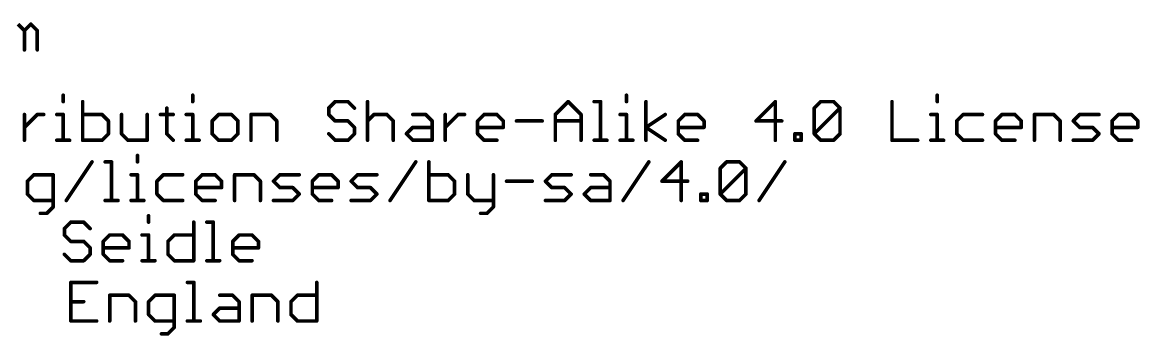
# Model space of a CAD drawing. Extents: x -34 to 73, y -25 to 33.
# Drawn here: x 25.73 to 72.82, y -24.67 to -11.46 of the extents above; entities that cross this region are included whole.
import ezdxf

# ---------------------------------------------------------------- set-up
doc = ezdxf.new("R2010")
doc.units = 0
doc.layers.add('47', color=253, linetype='CONTINUOUS')
doc.layers.add('51', color=53, linetype='CONTINUOUS')

msp = doc.modelspace()

# ---------------------------------------------------------------- linework, layer by layer
at = {"layer": '47', "const_width": 0.1524}
for points in [[(25.5447, -11.5391), (25.8159, -11.8103)], [(25.8159, -11.8103), (26.0871, -11.5391)], [(25.8159, -11.8103), (25.8159, -12.6238)], [(26.0871, -11.5391), (26.3582, -11.8103)], [(26.3582, -11.8103), (26.3582, -12.6238)]]:
    msp.add_lwpolyline(points, dxfattribs=at)
at = {"layer": '47', "const_width": 0.0762}
for points in [[(25.854, -11.8103, 1), (25.7778, -11.8103)], [(25.7889, -11.7834, 1), (25.8428, -11.8372)], [(25.7889, -11.8372, 1), (25.8428, -11.7834)], [(26.114, -11.5122, 1), (26.0601, -11.5661)], [(26.114, -11.5661, 1), (26.0601, -11.5122)], [(26.3963, -11.8103, 1), (26.3201, -11.8103)], [(26.3313, -11.8372, 1), (26.3852, -11.7834)], [(25.7778, -12.6238, 1), (25.854, -12.6238)], [(26.3201, -12.6238, 1), (26.3963, -12.6238)]]:
    msp.add_lwpolyline(points, format="xyb", dxfattribs=at)
at = {"layer": '51', "const_width": 0.1524}
for points in [[(27.4507, -14.5356), (27.4507, -14.8068)], [(32.9079, -14.5356), (32.9079, -14.8068)], [(51.1895, -14.5356), (51.1895, -14.8068)], [(64.2867, -14.5356), (64.2867, -14.8068)], [(28.271, -14.8068), (28.271, -16.4338)], [(31.8165, -15.078), (31.8165, -16.1626)], [(38.9108, -14.8068), (38.6397, -15.078)], [(38.6397, -15.078), (38.6397, -15.3491)], [(39.4531, -14.8068), (38.9108, -14.8068)], [(39.7243, -15.078), (39.4531, -14.8068)], [(40.2768, -14.8068), (40.2768, -16.4338)], [(48.1897, -15.3491), (48.7321, -14.8068)], [(48.7321, -14.8068), (49.2744, -15.3491)], [(49.8269, -14.8068), (50.0981, -14.8068)], [(50.0981, -14.8068), (50.0981, -16.4338)], [(52.0098, -16.4338), (52.0098, -14.8068)], [(57.4619, -14.8068), (56.6484, -15.6203)], [(57.4619, -16.4338), (57.4619, -14.8068)], [(59.1041, -15.078), (59.3753, -14.8068)], [(59.1041, -16.1626), (59.1041, -15.078)], [(59.1041, -16.1626), (60.1888, -15.078)], [(59.3753, -14.8068), (59.9176, -14.8068)], [(59.9176, -14.8068), (60.1888, -15.078)], [(60.1888, -15.078), (60.1888, -16.1626)], [(62.3784, -14.8068), (62.3784, -16.4338)], [(25.8153, -16.4338), (25.8153, -15.3491)], [(25.8153, -15.8915), (26.3576, -15.3491)], [(26.3576, -15.3491), (26.6288, -15.3491)], [(27.1796, -15.3491), (27.4507, -15.3491)], [(27.4507, -15.3491), (27.4507, -16.4338)], [(29.0845, -15.3491), (28.271, -15.3491)], [(29.3557, -15.6203), (29.0845, -15.3491)], [(29.9082, -15.3491), (29.9082, -16.1626)], [(30.9928, -16.4338), (30.9928, -15.3491)], [(31.5453, -15.3491), (32.0876, -15.3491)], [(32.6367, -15.3491), (32.9079, -15.3491)], [(32.9079, -15.3491), (32.9079, -16.4338)], [(33.9993, -15.3491), (33.7282, -15.6203)], [(34.5417, -15.3491), (33.9993, -15.3491)], [(34.8128, -15.6203), (34.5417, -15.3491)], [(35.3653, -16.4338), (35.3653, -15.3491)], [(35.3653, -15.3491), (36.1788, -15.3491)], [(36.1788, -15.3491), (36.45, -15.6203)], [(38.6397, -15.3491), (38.9108, -15.6203)], [(40.2768, -15.6203), (40.548, -15.3491)], [(40.548, -15.3491), (41.0903, -15.3491)], [(41.0903, -15.3491), (41.3615, -15.6203)], [(42.1851, -15.3491), (42.7275, -15.3491)], [(42.7275, -15.3491), (42.9986, -15.6203)], [(43.5511, -16.4338), (43.5511, -15.3491)], [(43.5511, -15.8915), (44.0935, -15.3491)], [(44.0935, -15.3491), (44.3646, -15.3491)], [(44.9154, -15.6203), (45.1866, -15.3491)], [(45.1866, -15.3491), (45.7289, -15.3491)], [(45.7289, -15.3491), (46.0001, -15.6203)], [(48.1897, -16.4338), (48.1897, -15.3491)], [(49.2744, -15.3491), (49.2744, -16.4338)], [(50.9183, -15.3491), (51.1895, -15.3491)], [(51.1895, -15.3491), (51.1895, -16.4338)], [(52.0098, -15.8915), (52.8233, -15.3491)], [(53.3741, -15.6203), (53.6452, -15.3491)], [(53.6452, -15.3491), (54.1876, -15.3491)], [(54.1876, -15.3491), (54.4587, -15.6203)], [(64.0156, -15.3491), (64.2867, -15.3491)], [(64.2867, -15.3491), (64.2867, -16.4338)], [(65.3782, -15.3491), (65.107, -15.6203)], [(66.1917, -15.3491), (65.3782, -15.3491)], [(66.7442, -15.6203), (67.0153, -15.3491)], [(67.0153, -15.3491), (67.5577, -15.3491)], [(67.5577, -15.3491), (67.8288, -15.6203)], [(68.3813, -16.4338), (68.3813, -15.3491)], [(68.3813, -15.3491), (69.1948, -15.3491)], [(69.1948, -15.3491), (69.466, -15.6203)], [(70.0185, -15.6203), (70.2896, -15.3491)], [(70.2896, -15.3491), (71.1031, -15.3491)], [(71.6556, -15.6203), (71.9268, -15.3491)], [(71.9268, -15.3491), (72.4691, -15.3491)], [(72.4691, -15.3491), (72.7403, -15.6203)], [(29.3557, -16.1626), (29.3557, -15.6203)], [(33.7282, -15.6203), (33.7282, -16.1626)], [(34.8128, -16.1626), (34.8128, -15.6203)], [(36.45, -15.6203), (36.45, -16.4338)], [(38.9108, -15.6203), (39.4531, -15.6203)], [(39.4531, -15.6203), (39.7243, -15.8915)], [(39.7243, -15.8915), (39.7243, -16.1626)], [(41.3615, -15.6203), (41.3615, -16.4338)], [(41.914, -16.1626), (42.1851, -15.8915)], [(42.1851, -15.8915), (42.9986, -15.8915)], [(42.9986, -15.6203), (42.9986, -16.4338)], [(44.9154, -16.1626), (44.9154, -15.6203)], [(46.0001, -15.8915), (44.9154, -15.8915)], [(46.0001, -15.6203), (46.0001, -15.8915)], [(46.5526, -15.6203), (47.6372, -15.6203)], [(48.1897, -15.6203), (49.2744, -15.6203)], [(52.8233, -16.4338), (52.0098, -15.8915)], [(53.3741, -16.1626), (53.3741, -15.6203)], [(54.4587, -15.8915), (53.3741, -15.8915)], [(54.4587, -15.6203), (54.4587, -15.8915)], [(56.6484, -15.6203), (57.733, -15.6203)], [(65.107, -15.6203), (65.107, -16.1626)], [(66.7442, -16.1626), (66.7442, -15.6203)], [(67.8288, -15.8915), (66.7442, -15.8915)], [(67.8288, -15.6203), (67.8288, -15.8915)], [(69.466, -15.6203), (69.466, -16.4338)], [(70.2896, -15.8915), (70.0185, -15.6203)], [(70.832, -15.8915), (70.2896, -15.8915)], [(71.1031, -16.1626), (70.832, -15.8915)], [(71.6556, -16.1626), (71.6556, -15.6203)], [(72.7403, -15.8915), (71.6556, -15.8915)], [(72.7403, -15.6203), (72.7403, -15.8915)], [(27.1796, -16.4338), (27.7219, -16.4338)], [(28.271, -16.4338), (29.0845, -16.4338)], [(29.0845, -16.4338), (29.3557, -16.1626)], [(29.9082, -16.1626), (30.1793, -16.4338)], [(30.1793, -16.4338), (30.9928, -16.4338)], [(31.8165, -16.1626), (32.0876, -16.4338)], [(32.6367, -16.4338), (33.1791, -16.4338)], [(33.7282, -16.1626), (33.9993, -16.4338)], [(33.9993, -16.4338), (34.5417, -16.4338)], [(34.5417, -16.4338), (34.8128, -16.1626)], [(38.9108, -16.4338), (38.6397, -16.1626)], [(39.4531, -16.4338), (38.9108, -16.4338)], [(39.7243, -16.1626), (39.4531, -16.4338)], [(42.1851, -16.4338), (41.914, -16.1626)], [(42.9986, -16.4338), (42.1851, -16.4338)], [(45.1866, -16.4338), (44.9154, -16.1626)], [(45.7289, -16.4338), (45.1866, -16.4338)], [(49.8269, -16.4338), (50.3692, -16.4338)], [(50.9183, -16.4338), (51.4607, -16.4338)], [(53.6452, -16.4338), (53.3741, -16.1626)], [(54.1876, -16.4338), (53.6452, -16.4338)], [(58.2855, -16.4338), (58.2855, -16.1626)], [(58.2855, -16.1626), (58.5567, -16.1626)], [(58.5567, -16.4338), (58.2855, -16.4338)], [(58.5567, -16.1626), (58.5567, -16.4338)], [(59.3753, -16.4338), (59.1041, -16.1626)], [(59.9176, -16.4338), (59.3753, -16.4338)], [(60.1888, -16.1626), (59.9176, -16.4338)], [(62.3784, -16.4338), (63.4631, -16.4338)], [(64.0156, -16.4338), (64.5579, -16.4338)], [(65.107, -16.1626), (65.3782, -16.4338)], [(65.3782, -16.4338), (66.1917, -16.4338)], [(67.0153, -16.4338), (66.7442, -16.1626)], [(67.5577, -16.4338), (67.0153, -16.4338)], [(70.0185, -16.4338), (70.832, -16.4338)], [(70.832, -16.4338), (71.1031, -16.1626)], [(71.9268, -16.4338), (71.6556, -16.1626)], [(72.4691, -16.4338), (71.9268, -16.4338)], [(27.5808, -18.9738), (28.6655, -17.3468)], [(29.218, -17.3468), (29.4891, -17.3468)], [(29.4891, -17.3468), (29.4891, -18.9738)], [(30.5806, -17.0756), (30.5806, -17.3468)], [(41.2238, -18.9738), (42.3085, -17.3468)], [(42.861, -17.3468), (42.861, -18.9738)], [(51.0467, -18.9738), (52.1314, -17.3468)], [(53.4974, -17.3468), (52.6839, -18.1603)], [(53.4974, -18.9738), (53.4974, -17.3468)], [(55.1396, -17.618), (55.4108, -17.3468)], [(55.4108, -17.3468), (55.9531, -17.3468)], [(55.9531, -17.3468), (56.2243, -17.618)], [(56.7768, -18.9738), (57.8614, -17.3468)], [(26.2148, -17.8891), (25.9437, -18.1603)], [(27.0283, -17.8891), (26.2148, -17.8891)], [(27.0283, -19.245), (27.0283, -17.8891)], [(30.3094, -17.8891), (30.5806, -17.8891)], [(30.5806, -17.8891), (30.5806, -18.9738)], [(31.672, -17.8891), (31.4009, -18.1603)], [(32.4855, -17.8891), (31.672, -17.8891)], [(33.038, -18.1603), (33.3092, -17.8891)], [(33.3092, -17.8891), (33.8515, -17.8891)], [(33.8515, -17.8891), (34.1227, -18.1603)], [(34.6752, -18.9738), (34.6752, -17.8891)], [(34.6752, -17.8891), (35.4887, -17.8891)], [(35.4887, -17.8891), (35.7598, -18.1603)], [(36.3123, -18.1603), (36.5835, -17.8891)], [(36.5835, -17.8891), (37.397, -17.8891)], [(37.9495, -18.1603), (38.2206, -17.8891)], [(38.2206, -17.8891), (38.763, -17.8891)], [(38.763, -17.8891), (39.0341, -18.1603)], [(39.5866, -18.1603), (39.8578, -17.8891)], [(39.8578, -17.8891), (40.6713, -17.8891)], [(43.6744, -17.8891), (42.861, -17.8891)], [(43.9456, -18.1603), (43.6744, -17.8891)], [(44.4981, -17.8891), (44.4981, -18.7026)], [(45.5828, -17.8891), (45.5828, -19.245)], [(47.7724, -18.1603), (48.0436, -17.8891)], [(48.0436, -17.8891), (48.8571, -17.8891)], [(49.6807, -17.8891), (50.2231, -17.8891)], [(50.2231, -17.8891), (50.4942, -18.1603)], [(55.1396, -18.7026), (55.1396, -17.618)], [(55.1396, -18.7026), (56.2243, -17.618)], [(56.2243, -17.618), (56.2243, -18.7026)], [(25.9437, -18.1603), (25.9437, -18.7026)], [(31.4009, -18.1603), (31.4009, -18.7026)], [(33.038, -18.7026), (33.038, -18.1603)], [(34.1227, -18.4315), (33.038, -18.4315)], [(34.1227, -18.1603), (34.1227, -18.4315)], [(35.7598, -18.1603), (35.7598, -18.9738)], [(36.5835, -18.4315), (36.3123, -18.1603)], [(37.1258, -18.4315), (36.5835, -18.4315)], [(37.397, -18.7026), (37.1258, -18.4315)], [(37.9495, -18.7026), (37.9495, -18.1603)], [(39.0341, -18.4315), (37.9495, -18.4315)], [(39.0341, -18.1603), (39.0341, -18.4315)], [(39.8578, -18.4315), (39.5866, -18.1603)], [(40.4001, -18.4315), (39.8578, -18.4315)], [(40.6713, -18.7026), (40.4001, -18.4315)], [(43.9456, -18.7026), (43.9456, -18.1603)], [(46.1353, -18.1603), (47.2199, -18.1603)], [(48.0436, -18.4315), (47.7724, -18.1603)], [(48.5859, -18.4315), (48.0436, -18.4315)], [(48.8571, -18.7026), (48.5859, -18.4315)], [(49.4096, -18.7026), (49.6807, -18.4315)], [(49.6807, -18.4315), (50.4942, -18.4315)], [(50.4942, -18.1603), (50.4942, -18.9738)], [(52.6839, -18.1603), (53.7685, -18.1603)], [(25.9437, -18.7026), (26.2148, -18.9738)], [(31.4009, -18.7026), (31.672, -18.9738)], [(33.3092, -18.9738), (33.038, -18.7026)], [(37.1258, -18.9738), (37.397, -18.7026)], [(38.2206, -18.9738), (37.9495, -18.7026)], [(40.4001, -18.9738), (40.6713, -18.7026)], [(43.6744, -18.9738), (43.9456, -18.7026)], [(44.4981, -18.7026), (44.7693, -18.9738)], [(48.5859, -18.9738), (48.8571, -18.7026)], [(49.6807, -18.9738), (49.4096, -18.7026)], [(54.321, -18.9738), (54.321, -18.7026)], [(54.321, -18.7026), (54.5922, -18.7026)], [(54.5922, -18.7026), (54.5922, -18.9738)], [(55.4108, -18.9738), (55.1396, -18.7026)], [(56.2243, -18.7026), (55.9531, -18.9738)], [(26.2148, -18.9738), (27.0283, -18.9738)], [(26.7572, -19.5161), (27.0283, -19.245)], [(29.218, -18.9738), (29.7603, -18.9738)], [(30.3094, -18.9738), (30.8517, -18.9738)], [(31.672, -18.9738), (32.4855, -18.9738)], [(33.8515, -18.9738), (33.3092, -18.9738)], [(36.3123, -18.9738), (37.1258, -18.9738)], [(38.763, -18.9738), (38.2206, -18.9738)], [(39.5866, -18.9738), (40.4001, -18.9738)], [(42.861, -18.9738), (43.6744, -18.9738)], [(44.7693, -18.9738), (45.5828, -18.9738)], [(45.5828, -19.245), (45.3116, -19.5161)], [(47.7724, -18.9738), (48.5859, -18.9738)], [(50.4942, -18.9738), (49.6807, -18.9738)], [(54.5922, -18.9738), (54.321, -18.9738)], [(55.9531, -18.9738), (55.4108, -18.9738)], [(26.486, -19.5161), (26.7572, -19.5161)], [(31.0461, -19.6156), (31.0461, -19.8868)], [(45.3116, -19.5161), (45.0404, -19.5161)], [(27.7717, -19.8868), (27.5006, -20.158)], [(27.5006, -20.158), (27.5006, -20.4291)], [(28.3141, -19.8868), (27.7717, -19.8868)], [(28.5852, -20.158), (28.3141, -19.8868)], [(32.951, -19.8868), (32.951, -21.5138)], [(33.5035, -19.8868), (33.7746, -19.8868)], [(33.7746, -19.8868), (33.7746, -21.5138)], [(27.5006, -20.4291), (27.7717, -20.7003)], [(27.7717, -20.7003), (28.3141, -20.7003)], [(28.3141, -20.7003), (28.5852, -20.9715)], [(29.1377, -20.7003), (29.4089, -20.4291)], [(29.1377, -21.2426), (29.1377, -20.7003)], [(29.4089, -20.4291), (29.9512, -20.4291)], [(29.9512, -20.4291), (30.2224, -20.7003)], [(30.2224, -20.7003), (30.2224, -20.9715)], [(30.7749, -20.4291), (31.0461, -20.4291)], [(31.0461, -20.4291), (31.0461, -21.5138)], [(31.8663, -20.7003), (32.1375, -20.4291)], [(31.8663, -21.2426), (31.8663, -20.7003)], [(32.1375, -20.4291), (32.951, -20.4291)], [(34.5949, -20.7003), (34.8661, -20.4291)], [(34.5949, -21.2426), (34.5949, -20.7003)], [(34.8661, -20.4291), (35.4084, -20.4291)], [(35.4084, -20.4291), (35.6796, -20.7003)], [(35.6796, -20.7003), (35.6796, -20.9715)], [(27.7717, -21.5138), (27.5006, -21.2426)], [(28.5852, -21.2426), (28.3141, -21.5138)], [(28.5852, -20.9715), (28.5852, -21.2426)], [(30.2224, -20.9715), (29.1377, -20.9715)], [(29.4089, -21.5138), (29.1377, -21.2426)], [(32.1375, -21.5138), (31.8663, -21.2426)], [(35.6796, -20.9715), (34.5949, -20.9715)], [(34.8661, -21.5138), (34.5949, -21.2426)], [(28.3141, -21.5138), (27.7717, -21.5138)], [(29.9512, -21.5138), (29.4089, -21.5138)], [(30.7749, -21.5138), (31.3172, -21.5138)], [(32.951, -21.5138), (32.1375, -21.5138)], [(33.5035, -21.5138), (34.0458, -21.5138)], [(35.4084, -21.5138), (34.8661, -21.5138)], [(28.8581, -22.4268), (27.7734, -22.4268)], [(27.7734, -22.4268), (27.7734, -24.0538)], [(32.6849, -22.4268), (32.9561, -22.4268)], [(32.9561, -22.4268), (32.9561, -24.0538)], [(38.1353, -22.4268), (38.1353, -24.0538)], [(29.4106, -24.0538), (29.4106, -22.9691)], [(29.4106, -22.9691), (30.2241, -22.9691)], [(30.2241, -22.9691), (30.4953, -23.2403)], [(31.3189, -22.9691), (31.0477, -23.2403)], [(32.1324, -22.9691), (31.3189, -22.9691)], [(32.1324, -24.325), (32.1324, -22.9691)], [(34.0475, -22.9691), (34.5898, -22.9691)], [(34.5898, -22.9691), (34.861, -23.2403)], [(35.4135, -24.0538), (35.4135, -22.9691)], [(35.4135, -22.9691), (36.227, -22.9691)], [(36.227, -22.9691), (36.4982, -23.2403)], [(37.0507, -23.2403), (37.3218, -22.9691)], [(37.3218, -22.9691), (38.1353, -22.9691)], [(27.7734, -23.2403), (28.3158, -23.2403)], [(30.4953, -23.2403), (30.4953, -24.0538)], [(31.0477, -23.2403), (31.0477, -23.7826)], [(33.7763, -23.7826), (34.0475, -23.5115)], [(34.0475, -23.5115), (34.861, -23.5115)], [(34.861, -23.2403), (34.861, -24.0538)], [(36.4982, -23.2403), (36.4982, -24.0538)], [(37.0507, -23.7826), (37.0507, -23.2403)], [(27.7734, -24.0538), (28.8581, -24.0538)], [(31.0477, -23.7826), (31.3189, -24.0538)], [(31.3189, -24.0538), (32.1324, -24.0538)], [(32.6849, -24.0538), (33.2272, -24.0538)], [(34.0475, -24.0538), (33.7763, -23.7826)], [(34.861, -24.0538), (34.0475, -24.0538)], [(37.3218, -24.0538), (37.0507, -23.7826)], [(38.1353, -24.0538), (37.3218, -24.0538)], [(31.8612, -24.5961), (32.1324, -24.325)], [(31.5901, -24.5961), (31.8612, -24.5961)]]:
    msp.add_lwpolyline(points, dxfattribs=at)
at = {"layer": '51', "const_width": 0.0762}
for points in [[(27.4888, -14.5356, 1), (27.4126, -14.5356)], [(32.946, -14.5356, 1), (32.8698, -14.5356)], [(51.2276, -14.5356, 1), (51.1514, -14.5356)], [(64.3248, -14.5356, 1), (64.2486, -14.5356)], [(27.4126, -14.8068, 1), (27.4888, -14.8068)], [(28.3091, -14.8068, 1), (28.2329, -14.8068)], [(31.8546, -15.078, 1), (31.7784, -15.078)], [(32.8698, -14.8068, 1), (32.946, -14.8068)], [(38.6127, -15.051, 1), (38.6666, -15.1049)], [(38.6778, -15.078, 1), (38.6016, -15.078)], [(38.9108, -14.7687, 1), (38.9108, -14.8449)], [(38.9378, -14.8338, 1), (38.8839, -14.7799)], [(39.4801, -14.7799, 1), (39.4262, -14.8338)], [(39.4531, -14.8449, 1), (39.4531, -14.7687)], [(39.6974, -15.1049, 1), (39.7513, -15.051)], [(40.3149, -14.8068, 1), (40.2387, -14.8068)], [(48.759, -14.7799, 1), (48.7051, -14.8338)], [(48.759, -14.8338, 1), (48.7051, -14.7799)], [(49.8269, -14.7687, 1), (49.8269, -14.8449)], [(50.1362, -14.8068, 1), (50.06, -14.8068)], [(50.0981, -14.8449, 1), (50.0981, -14.7687)], [(51.1514, -14.8068, 1), (51.2276, -14.8068)], [(52.0479, -14.8068, 1), (51.9717, -14.8068)], [(57.5, -14.8068, 1), (57.4238, -14.8068)], [(57.4888, -14.8338, 1), (57.4349, -14.7799)], [(59.1422, -15.078, 1), (59.066, -15.078)], [(59.0772, -15.051, 1), (59.131, -15.1049)], [(59.3753, -14.7687, 1), (59.3753, -14.8449)], [(59.4022, -14.8338, 1), (59.3483, -14.7799)], [(59.9445, -14.7799, 1), (59.8907, -14.8338)], [(59.9176, -14.8449, 1), (59.9176, -14.7687)], [(60.2269, -15.078, 1), (60.1507, -15.078)], [(60.2157, -15.1049, 1), (60.1618, -15.051)], [(60.1618, -15.1049, 1), (60.2157, -15.051)], [(62.4165, -14.8068, 1), (62.3403, -14.8068)], [(64.2486, -14.8068, 1), (64.3248, -14.8068)], [(25.8534, -15.3491, 1), (25.7772, -15.3491)], [(26.3576, -15.311, 1), (26.3576, -15.3872)], [(26.3845, -15.3761, 1), (26.3306, -15.3222)], [(26.6288, -15.3872, 1), (26.6288, -15.311)], [(27.1796, -15.311, 1), (27.1796, -15.3872)], [(27.4888, -15.3491, 1), (27.4126, -15.3491)], [(27.4507, -15.3872, 1), (27.4507, -15.311)], [(28.271, -15.311, 1), (28.271, -15.3872)], [(29.1114, -15.3222, 1), (29.0575, -15.3761)], [(29.0845, -15.3872, 1), (29.0845, -15.311)], [(29.9463, -15.3491, 1), (29.8701, -15.3491)], [(31.0309, -15.3491, 1), (30.9547, -15.3491)], [(31.5453, -15.311, 1), (31.5453, -15.3872)], [(32.0876, -15.3872, 1), (32.0876, -15.311)], [(32.6367, -15.311, 1), (32.6367, -15.3872)], [(32.946, -15.3491, 1), (32.8698, -15.3491)], [(32.9079, -15.3872, 1), (32.9079, -15.311)], [(33.9993, -15.311, 1), (33.9993, -15.3872)], [(34.0263, -15.3761, 1), (33.9724, -15.3222)], [(34.5686, -15.3222, 1), (34.5147, -15.3761)], [(34.5417, -15.3872, 1), (34.5417, -15.311)], [(35.4034, -15.3491, 1), (35.3272, -15.3491)], [(35.3653, -15.311, 1), (35.3653, -15.3872)], [(36.2058, -15.3222, 1), (36.1519, -15.3761)], [(36.1788, -15.3872, 1), (36.1788, -15.311)], [(38.6666, -15.3222, 1), (38.6127, -15.3761)], [(38.6016, -15.3491, 1), (38.6778, -15.3491)], [(40.548, -15.311, 1), (40.548, -15.3872)], [(40.5749, -15.3761, 1), (40.521, -15.3222)], [(41.1172, -15.3222, 1), (41.0634, -15.3761)], [(41.0903, -15.3872, 1), (41.0903, -15.311)], [(42.1851, -15.311, 1), (42.1851, -15.3872)], [(42.7544, -15.3222, 1), (42.7005, -15.3761)], [(42.7275, -15.3872, 1), (42.7275, -15.311)], [(43.5892, -15.3491, 1), (43.513, -15.3491)], [(44.0935, -15.311, 1), (44.0935, -15.3872)], [(44.1204, -15.3761, 1), (44.0665, -15.3222)], [(44.3646, -15.3872, 1), (44.3646, -15.311)], [(45.1866, -15.311, 1), (45.1866, -15.3872)], [(45.2135, -15.3761, 1), (45.1596, -15.3222)], [(45.7559, -15.3222, 1), (45.702, -15.3761)], [(45.7289, -15.3872, 1), (45.7289, -15.311)], [(48.2278, -15.3491, 1), (48.1516, -15.3491)], [(48.1628, -15.3222, 1), (48.2167, -15.3761)], [(49.3125, -15.3491, 1), (49.2363, -15.3491)], [(49.2474, -15.3761, 1), (49.3013, -15.3222)], [(50.9183, -15.311, 1), (50.9183, -15.3872)], [(51.2276, -15.3491, 1), (51.1514, -15.3491)], [(51.1895, -15.3872, 1), (51.1895, -15.311)], [(52.8444, -15.3808, 1), (52.8021, -15.3174)], [(53.6452, -15.311, 1), (53.6452, -15.3872)], [(53.6722, -15.3761, 1), (53.6183, -15.3222)], [(54.2145, -15.3222, 1), (54.1606, -15.3761)], [(54.1876, -15.3872, 1), (54.1876, -15.311)], [(64.0156, -15.311, 1), (64.0156, -15.3872)], [(64.3248, -15.3491, 1), (64.2486, -15.3491)], [(64.2867, -15.3872, 1), (64.2867, -15.311)], [(65.3782, -15.311, 1), (65.3782, -15.3872)], [(65.4051, -15.3761, 1), (65.3512, -15.3222)], [(66.1917, -15.3872, 1), (66.1917, -15.311)], [(67.0153, -15.311, 1), (67.0153, -15.3872)], [(67.0423, -15.3761, 1), (66.9884, -15.3222)], [(67.5846, -15.3222, 1), (67.5307, -15.3761)], [(67.5577, -15.3872, 1), (67.5577, -15.311)], [(68.4194, -15.3491, 1), (68.3432, -15.3491)], [(68.3813, -15.311, 1), (68.3813, -15.3872)], [(69.2218, -15.3222, 1), (69.1679, -15.3761)], [(69.1948, -15.3872, 1), (69.1948, -15.311)], [(70.2896, -15.311, 1), (70.2896, -15.3872)], [(70.3166, -15.3761, 1), (70.2627, -15.3222)], [(71.1031, -15.3872, 1), (71.1031, -15.311)], [(71.9268, -15.311, 1), (71.9268, -15.3872)], [(71.9537, -15.3761, 1), (71.8999, -15.3222)], [(72.4961, -15.3222, 1), (72.4422, -15.3761)], [(72.4691, -15.3872, 1), (72.4691, -15.311)], [(25.7883, -15.8645, 1), (25.8422, -15.9184)], [(29.3938, -15.6203, 1), (29.3176, -15.6203)], [(29.3287, -15.6472, 1), (29.3826, -15.5934)], [(33.7663, -15.6203, 1), (33.6901, -15.6203)], [(33.7012, -15.5934, 1), (33.7551, -15.6472)], [(34.8509, -15.6203, 1), (34.7747, -15.6203)], [(34.7859, -15.6472, 1), (34.8398, -15.5934)], [(36.4881, -15.6203, 1), (36.4119, -15.6203)], [(36.4231, -15.6472, 1), (36.4769, -15.5934)], [(38.9108, -15.5822, 1), (38.9108, -15.6584)], [(38.8839, -15.6472, 1), (38.9378, -15.5934)], [(39.4801, -15.5934, 1), (39.4262, -15.6472)], [(39.4531, -15.6584, 1), (39.4531, -15.5822)], [(39.7624, -15.8915, 1), (39.6862, -15.8915)], [(39.6974, -15.9184, 1), (39.7513, -15.8645)], [(40.2499, -15.5934, 1), (40.3038, -15.6472)], [(41.3996, -15.6203, 1), (41.3234, -15.6203)], [(41.3345, -15.6472, 1), (41.3884, -15.5934)], [(42.1851, -15.8534, 1), (42.1851, -15.9296)], [(42.2121, -15.9184, 1), (42.1582, -15.8645)], [(43.0367, -15.6203, 1), (42.9605, -15.6203)], [(42.9717, -15.6472, 1), (43.0256, -15.5934)], [(42.9986, -15.9296, 1), (42.9986, -15.8534)], [(43.5242, -15.8645, 1), (43.5781, -15.9184)], [(44.9535, -15.6203, 1), (44.8773, -15.6203)], [(44.9154, -15.8534, 1), (44.9154, -15.9296)], [(44.8885, -15.5934, 1), (44.9424, -15.6472)], [(46.0382, -15.6203, 1), (45.962, -15.6203)], [(45.962, -15.8915, 1), (46.0382, -15.8915)], [(45.9731, -15.6472, 1), (46.027, -15.5934)], [(46.0001, -15.9296, 1), (46.0001, -15.8534)], [(46.5526, -15.5822, 1), (46.5526, -15.6584)], [(47.6372, -15.6584, 1), (47.6372, -15.5822)], [(48.1897, -15.5822, 1), (48.1897, -15.6584)], [(49.2744, -15.6584, 1), (49.2744, -15.5822)], [(52.0309, -15.8598, 1), (51.9886, -15.9232)], [(51.9886, -15.8598, 1), (52.0309, -15.9232)], [(53.4122, -15.6203, 1), (53.336, -15.6203)], [(53.3471, -15.5934, 1), (53.401, -15.6472)], [(53.3741, -15.8534, 1), (53.3741, -15.9296)], [(54.4968, -15.6203, 1), (54.4206, -15.6203)], [(54.4206, -15.8915, 1), (54.4968, -15.8915)], [(54.4318, -15.6472, 1), (54.4857, -15.5934)], [(54.4587, -15.9296, 1), (54.4587, -15.8534)], [(56.6484, -15.5822, 1), (56.6484, -15.6584)], [(56.6214, -15.5934, 1), (56.6753, -15.6472)], [(57.733, -15.6584, 1), (57.733, -15.5822)], [(65.1451, -15.6203, 1), (65.0689, -15.6203)], [(65.0801, -15.5934, 1), (65.134, -15.6472)], [(66.7823, -15.6203, 1), (66.7061, -15.6203)], [(66.7172, -15.5934, 1), (66.7711, -15.6472)], [(66.7442, -15.8534, 1), (66.7442, -15.9296)], [(67.8669, -15.6203, 1), (67.7907, -15.6203)], [(67.7907, -15.8915, 1), (67.8669, -15.8915)], [(67.8019, -15.6472, 1), (67.8558, -15.5934)], [(67.8288, -15.9296, 1), (67.8288, -15.8534)], [(69.5041, -15.6203, 1), (69.4279, -15.6203)], [(69.439, -15.6472, 1), (69.4929, -15.5934)], [(70.0454, -15.5934, 1), (69.9915, -15.6472)], [(69.9915, -15.5934, 1), (70.0454, -15.6472)], [(70.2896, -15.8534, 1), (70.2896, -15.9296)], [(70.2627, -15.9184, 1), (70.3166, -15.8645)], [(70.8589, -15.8645, 1), (70.805, -15.9184)], [(70.832, -15.9296, 1), (70.832, -15.8534)], [(71.6937, -15.6203, 1), (71.6175, -15.6203)], [(71.6556, -15.8534, 1), (71.6556, -15.9296)], [(71.6287, -15.5934, 1), (71.6826, -15.6472)], [(72.7784, -15.6203, 1), (72.7022, -15.6203)], [(72.7022, -15.8915, 1), (72.7784, -15.8915)], [(72.7134, -15.6472, 1), (72.7672, -15.5934)], [(72.7403, -15.9296, 1), (72.7403, -15.8534)], [(25.7772, -16.4338, 1), (25.8534, -16.4338)], [(27.1796, -16.3957, 1), (27.1796, -16.4719)], [(27.4126, -16.4338, 1), (27.4888, -16.4338)], [(27.7219, -16.4719, 1), (27.7219, -16.3957)], [(28.271, -16.3957, 1), (28.271, -16.4719)], [(28.2329, -16.4338, 1), (28.3091, -16.4338)], [(29.0576, -16.4069, 1), (29.1114, -16.4607)], [(29.0845, -16.4719, 1), (29.0845, -16.3957)], [(29.3176, -16.1626, 1), (29.3938, -16.1626)], [(29.3826, -16.1896, 1), (29.3287, -16.1357)], [(29.9351, -16.1357, 1), (29.8812, -16.1896)], [(29.8701, -16.1626, 1), (29.9463, -16.1626)], [(30.1793, -16.3957, 1), (30.1793, -16.4719)], [(30.1524, -16.4607, 1), (30.2063, -16.4069)], [(30.9547, -16.4338, 1), (31.0309, -16.4338)], [(30.9928, -16.4719, 1), (30.9928, -16.3957)], [(31.8434, -16.1357, 1), (31.7895, -16.1896)], [(31.7784, -16.1626, 1), (31.8546, -16.1626)], [(32.0607, -16.4607, 1), (32.1146, -16.4069)], [(32.6367, -16.3957, 1), (32.6367, -16.4719)], [(32.8698, -16.4338, 1), (32.946, -16.4338)], [(33.1791, -16.4719, 1), (33.1791, -16.3957)], [(33.7551, -16.1357, 1), (33.7012, -16.1896)], [(33.6901, -16.1626, 1), (33.7663, -16.1626)], [(33.9993, -16.3957, 1), (33.9993, -16.4719)], [(33.9724, -16.4607, 1), (34.0263, -16.4069)], [(34.5147, -16.4069, 1), (34.5686, -16.4607)], [(34.5417, -16.4719, 1), (34.5417, -16.3957)], [(34.7747, -16.1626, 1), (34.8509, -16.1626)], [(34.8398, -16.1896, 1), (34.7859, -16.1357)], [(35.3272, -16.4338, 1), (35.4034, -16.4338)], [(36.4119, -16.4338, 1), (36.4881, -16.4338)], [(38.6666, -16.1357, 1), (38.6127, -16.1896)], [(38.9108, -16.3957, 1), (38.9108, -16.4719)], [(38.8839, -16.4607, 1), (38.9378, -16.4069)], [(39.4262, -16.4069, 1), (39.4801, -16.4607)], [(39.4531, -16.4719, 1), (39.4531, -16.3957)], [(39.6862, -16.1626, 1), (39.7624, -16.1626)], [(39.7513, -16.1896, 1), (39.6974, -16.1357)], [(40.2387, -16.4338, 1), (40.3149, -16.4338)], [(41.3234, -16.4338, 1), (41.3996, -16.4338)], [(41.9409, -16.1357, 1), (41.887, -16.1896)], [(41.887, -16.1357, 1), (41.9409, -16.1896)], [(42.1851, -16.3957, 1), (42.1851, -16.4719)], [(42.1582, -16.4607, 1), (42.2121, -16.4069)], [(42.9605, -16.4338, 1), (43.0367, -16.4338)], [(42.9986, -16.4719, 1), (42.9986, -16.3957)], [(43.513, -16.4338, 1), (43.5892, -16.4338)], [(44.9424, -16.1357, 1), (44.8885, -16.1896)], [(44.8773, -16.1626, 1), (44.9535, -16.1626)], [(45.1866, -16.3957, 1), (45.1866, -16.4719)], [(45.1596, -16.4607, 1), (45.2135, -16.4069)], [(45.7289, -16.4719, 1), (45.7289, -16.3957)], [(48.1516, -16.4338, 1), (48.2278, -16.4338)], [(49.2363, -16.4338, 1), (49.3125, -16.4338)], [(49.8269, -16.3957, 1), (49.8269, -16.4719)], [(50.06, -16.4338, 1), (50.1362, -16.4338)], [(50.3692, -16.4719, 1), (50.3692, -16.3957)], [(50.9183, -16.3957, 1), (50.9183, -16.4719)], [(51.1514, -16.4338, 1), (51.2276, -16.4338)], [(51.4607, -16.4719, 1), (51.4607, -16.3957)], [(51.9717, -16.4338, 1), (52.0479, -16.4338)], [(52.8021, -16.4655, 1), (52.8444, -16.4021)], [(53.401, -16.1357, 1), (53.3471, -16.1896)], [(53.336, -16.1626, 1), (53.4122, -16.1626)], [(53.6452, -16.3957, 1), (53.6452, -16.4719)], [(53.6183, -16.4607, 1), (53.6722, -16.4069)], [(54.1876, -16.4719, 1), (54.1876, -16.3957)], [(57.4238, -16.4338, 1), (57.5, -16.4338)], [(58.3236, -16.1626, 1), (58.2474, -16.1626)], [(58.2855, -16.1245, 1), (58.2855, -16.2007)], [(58.2855, -16.3957, 1), (58.2855, -16.4719)], [(58.2474, -16.4338, 1), (58.3236, -16.4338)], [(58.5948, -16.1626, 1), (58.5186, -16.1626)], [(58.5186, -16.4338, 1), (58.5948, -16.4338)], [(58.5567, -16.2007, 1), (58.5567, -16.1245)], [(58.5567, -16.4719, 1), (58.5567, -16.3957)], [(59.131, -16.1357, 1), (59.0772, -16.1896)], [(59.0772, -16.1357, 1), (59.131, -16.1896)], [(59.066, -16.1626, 1), (59.1422, -16.1626)], [(59.3753, -16.3957, 1), (59.3753, -16.4719)], [(59.3483, -16.4607, 1), (59.4022, -16.4069)], [(59.8907, -16.4069, 1), (59.9445, -16.4607)], [(59.9176, -16.4719, 1), (59.9176, -16.3957)], [(60.1507, -16.1626, 1), (60.2269, -16.1626)], [(60.2157, -16.1896, 1), (60.1618, -16.1357)], [(62.3784, -16.3957, 1), (62.3784, -16.4719)], [(62.3403, -16.4338, 1), (62.4165, -16.4338)], [(63.4631, -16.4719, 1), (63.4631, -16.3957)], [(64.0156, -16.3957, 1), (64.0156, -16.4719)], [(64.2486, -16.4338, 1), (64.3248, -16.4338)], [(64.5579, -16.4719, 1), (64.5579, -16.3957)], [(65.134, -16.1357, 1), (65.0801, -16.1896)], [(65.0689, -16.1626, 1), (65.1451, -16.1626)], [(65.3782, -16.3957, 1), (65.3782, -16.4719)], [(65.3512, -16.4607, 1), (65.4051, -16.4069)], [(66.1917, -16.4719, 1), (66.1917, -16.3957)], [(66.7711, -16.1357, 1), (66.7172, -16.1896)], [(66.7061, -16.1626, 1), (66.7823, -16.1626)], [(67.0153, -16.3957, 1), (67.0153, -16.4719)], [(66.9884, -16.4607, 1), (67.0423, -16.4069)], [(67.5577, -16.4719, 1), (67.5577, -16.3957)], [(68.3432, -16.4338, 1), (68.4194, -16.4338)], [(69.4279, -16.4338, 1), (69.5041, -16.4338)], [(70.0185, -16.3957, 1), (70.0185, -16.4719)], [(70.805, -16.4069, 1), (70.8589, -16.4607)], [(70.832, -16.4719, 1), (70.832, -16.3957)], [(71.1301, -16.1896, 1), (71.0762, -16.1357)], [(71.0762, -16.1896, 1), (71.1301, -16.1357)], [(71.6826, -16.1357, 1), (71.6287, -16.1896)], [(71.6175, -16.1626, 1), (71.6937, -16.1626)], [(71.9268, -16.3957, 1), (71.9268, -16.4719)], [(71.8999, -16.4607, 1), (71.9537, -16.4069)], [(72.4691, -16.4719, 1), (72.4691, -16.3957)], [(28.6972, -17.3679, 1), (28.6338, -17.3257)], [(29.218, -17.3087, 1), (29.218, -17.3849)], [(29.5272, -17.3468, 1), (29.451, -17.3468)], [(29.4891, -17.3849, 1), (29.4891, -17.3087)], [(30.6187, -17.0756, 1), (30.5425, -17.0756)], [(30.5425, -17.3468, 1), (30.6187, -17.3468)], [(42.3402, -17.3679, 1), (42.2768, -17.3257)], [(42.8991, -17.3468, 1), (42.8229, -17.3468)], [(52.1631, -17.3679, 1), (52.0997, -17.3257)], [(53.5355, -17.3468, 1), (53.4593, -17.3468)], [(53.5243, -17.3738, 1), (53.4704, -17.3199)], [(55.4108, -17.3087, 1), (55.4108, -17.3849)], [(55.4377, -17.3738, 1), (55.3838, -17.3199)], [(55.9801, -17.3199, 1), (55.9262, -17.3738)], [(55.9531, -17.3849, 1), (55.9531, -17.3087)], [(57.8931, -17.3679, 1), (57.8297, -17.3257)], [(26.2148, -17.851, 1), (26.2148, -17.9272)], [(26.2418, -17.9161, 1), (26.1879, -17.8622)], [(27.0664, -17.8891, 1), (26.9902, -17.8891)], [(27.0283, -17.9272, 1), (27.0283, -17.851)], [(30.3094, -17.851, 1), (30.3094, -17.9272)], [(30.6187, -17.8891, 1), (30.5425, -17.8891)], [(30.5806, -17.9272, 1), (30.5806, -17.851)], [(31.672, -17.851, 1), (31.672, -17.9272)], [(31.699, -17.9161, 1), (31.6451, -17.8622)], [(32.4855, -17.9272, 1), (32.4855, -17.851)], [(33.3092, -17.851, 1), (33.3092, -17.9272)], [(33.3361, -17.9161, 1), (33.2822, -17.8622)], [(33.8784, -17.8622, 1), (33.8246, -17.9161)], [(33.8515, -17.9272, 1), (33.8515, -17.851)], [(34.7133, -17.8891, 1), (34.6371, -17.8891)], [(34.6752, -17.851, 1), (34.6752, -17.9272)], [(35.5156, -17.8622, 1), (35.4617, -17.9161)], [(35.4887, -17.9272, 1), (35.4887, -17.851)], [(36.5835, -17.851, 1), (36.5835, -17.9272)], [(36.6104, -17.9161, 1), (36.5565, -17.8622)], [(37.397, -17.9272, 1), (37.397, -17.851)], [(38.2206, -17.851, 1), (38.2206, -17.9272)], [(38.2476, -17.9161, 1), (38.1937, -17.8622)], [(38.7899, -17.8622, 1), (38.736, -17.9161)], [(38.763, -17.9272, 1), (38.763, -17.851)], [(39.8578, -17.851, 1), (39.8578, -17.9272)], [(39.8847, -17.9161, 1), (39.8309, -17.8622)], [(40.6713, -17.9272, 1), (40.6713, -17.851)], [(42.861, -17.851, 1), (42.861, -17.9272)], [(43.7014, -17.8622, 1), (43.6475, -17.9161)], [(43.6744, -17.9272, 1), (43.6744, -17.851)], [(44.5362, -17.8891, 1), (44.46, -17.8891)], [(45.6209, -17.8891, 1), (45.5447, -17.8891)], [(48.0436, -17.851, 1), (48.0436, -17.9272)], [(48.0705, -17.9161, 1), (48.0166, -17.8622)], [(48.8571, -17.9272, 1), (48.8571, -17.851)], [(49.6807, -17.851, 1), (49.6807, -17.9272)], [(50.25, -17.8622, 1), (50.1961, -17.9161)], [(50.2231, -17.9272, 1), (50.2231, -17.851)], [(55.1777, -17.618, 1), (55.1015, -17.618)], [(55.1127, -17.591, 1), (55.1666, -17.6449)], [(56.2624, -17.618, 1), (56.1862, -17.618)], [(56.2512, -17.6449, 1), (56.1973, -17.591)], [(56.1973, -17.6449, 1), (56.2512, -17.591)], [(25.9818, -18.1603, 1), (25.9056, -18.1603)], [(25.9167, -18.1334, 1), (25.9706, -18.1872)], [(31.439, -18.1603, 1), (31.3628, -18.1603)], [(31.3739, -18.1334, 1), (31.4278, -18.1872)], [(33.0761, -18.1603, 1), (32.9999, -18.1603)], [(33.038, -18.3934, 1), (33.038, -18.4696)], [(33.0111, -18.1334, 1), (33.065, -18.1872)], [(34.1608, -18.1603, 1), (34.0846, -18.1603)], [(34.0957, -18.1872, 1), (34.1496, -18.1334)], [(34.1227, -18.4696, 1), (34.1227, -18.3934)], [(35.7979, -18.1603, 1), (35.7217, -18.1603)], [(35.7329, -18.1872, 1), (35.7868, -18.1334)], [(36.3393, -18.1334, 1), (36.2854, -18.1872)], [(36.2854, -18.1334, 1), (36.3393, -18.1872)], [(36.5835, -18.3934, 1), (36.5835, -18.4696)], [(37.1528, -18.4045, 1), (37.0989, -18.4584)], [(37.1258, -18.4696, 1), (37.1258, -18.3934)], [(37.9876, -18.1603, 1), (37.9114, -18.1603)], [(37.9225, -18.1334, 1), (37.9764, -18.1872)], [(37.9495, -18.3934, 1), (37.9495, -18.4696)], [(39.0722, -18.1603, 1), (38.996, -18.1603)], [(39.0072, -18.1872, 1), (39.0611, -18.1334)], [(39.0341, -18.4696, 1), (39.0341, -18.3934)], [(39.6136, -18.1334, 1), (39.5597, -18.1872)], [(39.5597, -18.1334, 1), (39.6136, -18.1872)], [(39.8578, -18.3934, 1), (39.8578, -18.4696)], [(40.4271, -18.4045, 1), (40.3732, -18.4584)], [(40.4001, -18.4696, 1), (40.4001, -18.3934)], [(43.9837, -18.1603, 1), (43.9075, -18.1603)], [(43.9187, -18.1872, 1), (43.9726, -18.1334)], [(46.1353, -18.1222, 1), (46.1353, -18.1984)], [(47.2199, -18.1984, 1), (47.2199, -18.1222)], [(47.7994, -18.1334, 1), (47.7455, -18.1872)], [(47.7455, -18.1334, 1), (47.7994, -18.1872)], [(48.0436, -18.3934, 1), (48.0436, -18.4696)], [(48.6129, -18.4045, 1), (48.559, -18.4584)], [(48.5859, -18.4696, 1), (48.5859, -18.3934)], [(49.6807, -18.3934, 1), (49.6807, -18.4696)], [(49.7077, -18.4584, 1), (49.6538, -18.4045)], [(50.5323, -18.1603, 1), (50.4561, -18.1603)], [(50.4673, -18.1872, 1), (50.5212, -18.1334)], [(50.4942, -18.4696, 1), (50.4942, -18.3934)], [(52.6839, -18.1222, 1), (52.6839, -18.1984)], [(52.6569, -18.1334, 1), (52.7108, -18.1872)], [(53.7685, -18.1984, 1), (53.7685, -18.1222)], [(25.9706, -18.6757, 1), (25.9167, -18.7296)], [(25.9056, -18.7026, 1), (25.9818, -18.7026)], [(31.4278, -18.6757, 1), (31.3739, -18.7296)], [(31.3628, -18.7026, 1), (31.439, -18.7026)], [(33.065, -18.6757, 1), (33.0111, -18.7296)], [(32.9999, -18.7026, 1), (33.0761, -18.7026)], [(34.0846, -18.4315, 1), (34.1608, -18.4315)], [(36.5565, -18.4584, 1), (36.6104, -18.4045)], [(37.4239, -18.7296, 1), (37.37, -18.6757)], [(37.37, -18.7296, 1), (37.4239, -18.6757)], [(37.9764, -18.6757, 1), (37.9225, -18.7296)], [(37.9114, -18.7026, 1), (37.9876, -18.7026)], [(38.996, -18.4315, 1), (39.0722, -18.4315)], [(39.8309, -18.4584, 1), (39.8847, -18.4045)], [(40.6982, -18.7296, 1), (40.6444, -18.6757)], [(40.6444, -18.7296, 1), (40.6982, -18.6757)], [(43.9075, -18.7026, 1), (43.9837, -18.7026)], [(43.9725, -18.7296, 1), (43.9187, -18.6757)], [(44.525, -18.6757, 1), (44.4712, -18.7296)], [(44.46, -18.7026, 1), (44.5362, -18.7026)], [(48.0166, -18.4584, 1), (48.0705, -18.4045)], [(48.884, -18.7296, 1), (48.8301, -18.6757)], [(48.8301, -18.7296, 1), (48.884, -18.6757)], [(49.4365, -18.6757, 1), (49.3826, -18.7296)], [(49.3826, -18.6757, 1), (49.4365, -18.7296)], [(54.3591, -18.7026, 1), (54.2829, -18.7026)], [(54.321, -18.6645, 1), (54.321, -18.7407)], [(54.6303, -18.7026, 1), (54.5541, -18.7026)], [(54.5922, -18.7407, 1), (54.5922, -18.6645)], [(55.1666, -18.6757, 1), (55.1127, -18.7296)], [(55.1127, -18.6757, 1), (55.1666, -18.7296)], [(55.1015, -18.7026, 1), (55.1777, -18.7026)], [(56.1862, -18.7026, 1), (56.2624, -18.7026)], [(56.2512, -18.7296, 1), (56.1973, -18.6757)], [(26.2148, -18.9357, 1), (26.2148, -19.0119)], [(26.1879, -19.0007, 1), (26.2418, -18.9469)], [(26.9902, -19.245, 1), (27.0664, -19.245)], [(27.0553, -19.2719, 1), (27.0014, -19.218)], [(27.0283, -19.0119, 1), (27.0283, -18.9357)], [(27.5491, -18.9527, 1), (27.6125, -18.9949)], [(29.218, -18.9357, 1), (29.218, -19.0119)], [(29.451, -18.9738, 1), (29.5272, -18.9738)], [(29.7603, -19.0119, 1), (29.7603, -18.9357)], [(30.3094, -18.9357, 1), (30.3094, -19.0119)], [(30.5425, -18.9738, 1), (30.6187, -18.9738)], [(30.8517, -19.0119, 1), (30.8517, -18.9357)], [(31.672, -18.9357, 1), (31.672, -19.0119)], [(31.6451, -19.0007, 1), (31.699, -18.9469)], [(32.4855, -19.0119, 1), (32.4855, -18.9357)], [(33.3092, -18.9357, 1), (33.3092, -19.0119)], [(33.2822, -19.0007, 1), (33.3361, -18.9469)], [(33.8515, -19.0119, 1), (33.8515, -18.9357)], [(34.6371, -18.9738, 1), (34.7133, -18.9738)], [(35.7217, -18.9738, 1), (35.7979, -18.9738)], [(36.3123, -18.9357, 1), (36.3123, -19.0119)], [(37.0989, -18.9469, 1), (37.1528, -19.0007)], [(37.1258, -19.0119, 1), (37.1258, -18.9357)], [(38.2206, -18.9357, 1), (38.2206, -19.0119)], [(38.1937, -19.0007, 1), (38.2476, -18.9469)], [(38.763, -19.0119, 1), (38.763, -18.9357)], [(39.5866, -18.9357, 1), (39.5866, -19.0119)], [(40.3732, -18.9469, 1), (40.4271, -19.0007)], [(40.4001, -19.0119, 1), (40.4001, -18.9357)], [(41.1921, -18.9527, 1), (41.2555, -18.9949)], [(42.861, -18.9357, 1), (42.861, -19.0119)], [(42.8229, -18.9738, 1), (42.8991, -18.9738)], [(43.6475, -18.9469, 1), (43.7014, -19.0007)], [(43.6744, -19.0119, 1), (43.6744, -18.9357)], [(44.7693, -18.9357, 1), (44.7693, -19.0119)], [(44.7423, -19.0007, 1), (44.7962, -18.9469)], [(45.5447, -19.245, 1), (45.6209, -19.245)], [(45.6097, -19.2719, 1), (45.5558, -19.218)], [(45.5828, -19.0119, 1), (45.5828, -18.9357)], [(47.7724, -18.9357, 1), (47.7724, -19.0119)], [(48.559, -18.9469, 1), (48.6129, -19.0007)], [(48.5859, -19.0119, 1), (48.5859, -18.9357)], [(49.6807, -18.9357, 1), (49.6807, -19.0119)], [(49.6538, -19.0007, 1), (49.7077, -18.9469)], [(50.4561, -18.9738, 1), (50.5323, -18.9738)], [(50.4942, -19.0119, 1), (50.4942, -18.9357)], [(51.015, -18.9527, 1), (51.0784, -18.9949)], [(53.4593, -18.9738, 1), (53.5355, -18.9738)], [(54.321, -18.9357, 1), (54.321, -19.0119)], [(54.2829, -18.9738, 1), (54.3591, -18.9738)], [(54.5541, -18.9738, 1), (54.6303, -18.9738)], [(54.5922, -19.0119, 1), (54.5922, -18.9357)], [(55.4108, -18.9357, 1), (55.4108, -19.0119)], [(55.3838, -19.0007, 1), (55.4377, -18.9469)], [(55.9262, -18.9469, 1), (55.9801, -19.0007)], [(55.9531, -19.0119, 1), (55.9531, -18.9357)], [(56.7451, -18.9527, 1), (56.8085, -18.9949)], [(26.486, -19.478, 1), (26.486, -19.5542)], [(26.7302, -19.4892, 1), (26.7841, -19.5431)], [(26.7572, -19.5542, 1), (26.7572, -19.478)], [(31.0842, -19.6156, 1), (31.008, -19.6156)], [(45.0404, -19.478, 1), (45.0404, -19.5542)], [(45.2847, -19.4892, 1), (45.3385, -19.5431)], [(45.3116, -19.5542, 1), (45.3116, -19.478)], [(27.4736, -20.131, 1), (27.5275, -20.1849)], [(27.5387, -20.158, 1), (27.4625, -20.158)], [(27.7717, -19.8487, 1), (27.7717, -19.9249)], [(27.7987, -19.9138, 1), (27.7448, -19.8599)], [(28.341, -19.8599, 1), (28.2871, -19.9138)], [(28.3141, -19.9249, 1), (28.3141, -19.8487)], [(28.5583, -20.1849, 1), (28.6122, -20.131)], [(31.008, -19.8868, 1), (31.0842, -19.8868)], [(32.9891, -19.8868, 1), (32.9129, -19.8868)], [(33.5035, -19.8487, 1), (33.5035, -19.9249)], [(33.8127, -19.8868, 1), (33.7365, -19.8868)], [(33.7746, -19.9249, 1), (33.7746, -19.8487)], [(27.5275, -20.4022, 1), (27.4736, -20.4561)], [(27.4625, -20.4291, 1), (27.5387, -20.4291)], [(27.7717, -20.6622, 1), (27.7717, -20.7384)], [(27.7448, -20.7272, 1), (27.7987, -20.6734)], [(28.341, -20.6734, 1), (28.2871, -20.7272)], [(28.3141, -20.7384, 1), (28.3141, -20.6622)], [(29.1758, -20.7003, 1), (29.0996, -20.7003)], [(29.1108, -20.6734, 1), (29.1647, -20.7272)], [(29.4089, -20.391, 1), (29.4089, -20.4672)], [(29.4358, -20.4561, 1), (29.382, -20.4022)], [(29.9782, -20.4022, 1), (29.9243, -20.4561)], [(29.9512, -20.4672, 1), (29.9512, -20.391)], [(30.2605, -20.7003, 1), (30.1843, -20.7003)], [(30.1954, -20.7272, 1), (30.2493, -20.6734)], [(30.7749, -20.391, 1), (30.7749, -20.4672)], [(31.0842, -20.4291, 1), (31.008, -20.4291)], [(31.0461, -20.4672, 1), (31.0461, -20.391)], [(31.9044, -20.7003, 1), (31.8282, -20.7003)], [(31.8394, -20.6734, 1), (31.8933, -20.7272)], [(32.1375, -20.391, 1), (32.1375, -20.4672)], [(32.1644, -20.4561, 1), (32.1105, -20.4022)], [(32.951, -20.4672, 1), (32.951, -20.391)], [(34.633, -20.7003, 1), (34.5568, -20.7003)], [(34.568, -20.6734, 1), (34.6219, -20.7272)], [(34.8661, -20.391, 1), (34.8661, -20.4672)], [(34.893, -20.4561, 1), (34.8391, -20.4022)], [(35.4354, -20.4022, 1), (35.3815, -20.4561)], [(35.4084, -20.4672, 1), (35.4084, -20.391)], [(35.7177, -20.7003, 1), (35.6415, -20.7003)], [(35.6526, -20.7272, 1), (35.7065, -20.6734)], [(27.5275, -21.2157, 1), (27.4736, -21.2696)], [(28.6233, -20.9715, 1), (28.5471, -20.9715)], [(28.5583, -20.9984, 1), (28.6122, -20.9445)], [(28.6122, -21.2696, 1), (28.5583, -21.2157)], [(29.1377, -20.9334, 1), (29.1377, -21.0096)], [(29.1647, -21.2157, 1), (29.1108, -21.2696)], [(30.1843, -20.9715, 1), (30.2605, -20.9715)], [(30.2224, -21.0096, 1), (30.2224, -20.9334)], [(31.8933, -21.2157, 1), (31.8394, -21.2696)], [(34.5949, -20.9334, 1), (34.5949, -21.0096)], [(34.6219, -21.2157, 1), (34.568, -21.2696)], [(35.6415, -20.9715, 1), (35.7177, -20.9715)], [(35.6796, -21.0096, 1), (35.6796, -20.9334)], [(27.7717, -21.4757, 1), (27.7717, -21.5519)], [(27.7448, -21.5407, 1), (27.7987, -21.4869)], [(28.2871, -21.4869, 1), (28.341, -21.5407)], [(28.3141, -21.5519, 1), (28.3141, -21.4757)], [(28.5471, -21.2426, 1), (28.6233, -21.2426)], [(29.0996, -21.2426, 1), (29.1758, -21.2426)], [(29.4089, -21.4757, 1), (29.4089, -21.5519)], [(29.382, -21.5407, 1), (29.4358, -21.4869)], [(29.9512, -21.5519, 1), (29.9512, -21.4757)], [(30.7749, -21.4757, 1), (30.7749, -21.5519)], [(31.008, -21.5138, 1), (31.0842, -21.5138)], [(31.3172, -21.5519, 1), (31.3172, -21.4757)], [(31.8282, -21.2426, 1), (31.9044, -21.2426)], [(32.1375, -21.4757, 1), (32.1375, -21.5519)], [(32.1105, -21.5407, 1), (32.1644, -21.4869)], [(32.9129, -21.5138, 1), (32.9891, -21.5138)], [(32.951, -21.5519, 1), (32.951, -21.4757)], [(33.5035, -21.4757, 1), (33.5035, -21.5519)], [(33.7365, -21.5138, 1), (33.8127, -21.5138)], [(34.0458, -21.5519, 1), (34.0458, -21.4757)], [(34.5568, -21.2426, 1), (34.633, -21.2426)], [(34.8661, -21.4757, 1), (34.8661, -21.5519)], [(34.8391, -21.5407, 1), (34.893, -21.4869)], [(35.4084, -21.5519, 1), (35.4084, -21.4757)], [(27.7734, -22.3887, 1), (27.7734, -22.4649)], [(27.8115, -22.4268, 1), (27.7353, -22.4268)], [(28.8581, -22.4649, 1), (28.8581, -22.3887)], [(32.6849, -22.3887, 1), (32.6849, -22.4649)], [(32.9942, -22.4268, 1), (32.918, -22.4268)], [(32.9561, -22.4649, 1), (32.9561, -22.3887)], [(38.1734, -22.4268, 1), (38.0972, -22.4268)], [(29.4487, -22.9691, 1), (29.3725, -22.9691)], [(29.4106, -22.931, 1), (29.4106, -23.0072)], [(30.251, -22.9422, 1), (30.1971, -22.9961)], [(30.2241, -23.0072, 1), (30.2241, -22.931)], [(31.3189, -22.931, 1), (31.3189, -23.0072)], [(31.3459, -22.9961, 1), (31.292, -22.9422)], [(32.1705, -22.9691, 1), (32.0943, -22.9691)], [(32.1324, -23.0072, 1), (32.1324, -22.931)], [(34.0475, -22.931, 1), (34.0475, -23.0072)], [(34.6168, -22.9422, 1), (34.5629, -22.9961)], [(34.5898, -23.0072, 1), (34.5898, -22.931)], [(35.4516, -22.9691, 1), (35.3754, -22.9691)], [(35.4135, -22.931, 1), (35.4135, -23.0072)], [(36.2539, -22.9422, 1), (36.2, -22.9961)], [(36.227, -23.0072, 1), (36.227, -22.931)], [(37.3218, -22.931, 1), (37.3218, -23.0072)], [(37.3488, -22.9961, 1), (37.2949, -22.9422)], [(38.1353, -23.0072, 1), (38.1353, -22.931)], [(27.7734, -23.2022, 1), (27.7734, -23.2784)], [(28.3158, -23.2784, 1), (28.3158, -23.2022)], [(30.5334, -23.2403, 1), (30.4572, -23.2403)], [(30.4683, -23.2672, 1), (30.5222, -23.2134)], [(31.0858, -23.2403, 1), (31.0096, -23.2403)], [(31.0208, -23.2134, 1), (31.0747, -23.2672)], [(34.0475, -23.4734, 1), (34.0475, -23.5496)], [(34.0744, -23.5384, 1), (34.0206, -23.4845)], [(34.8991, -23.2403, 1), (34.8229, -23.2403)], [(34.8341, -23.2672, 1), (34.8879, -23.2134)], [(34.861, -23.5496, 1), (34.861, -23.4734)], [(36.5363, -23.2403, 1), (36.4601, -23.2403)], [(36.4712, -23.2672, 1), (36.5251, -23.2134)], [(37.0888, -23.2403, 1), (37.0126, -23.2403)], [(37.0237, -23.2134, 1), (37.0776, -23.2672)], [(27.7734, -24.0157, 1), (27.7734, -24.0919)], [(28.8581, -24.0919, 1), (28.8581, -24.0157)], [(31.0747, -23.7557, 1), (31.0208, -23.8096)], [(31.0096, -23.7826, 1), (31.0858, -23.7826)], [(31.3189, -24.0157, 1), (31.3189, -24.0919)], [(31.292, -24.0807, 1), (31.3459, -24.0269)], [(32.1324, -24.0919, 1), (32.1324, -24.0157)], [(32.6849, -24.0157, 1), (32.6849, -24.0919)], [(33.2272, -24.0919, 1), (33.2272, -24.0157)], [(33.8033, -23.7557, 1), (33.7494, -23.8096)], [(33.7494, -23.7557, 1), (33.8033, -23.8096)], [(34.0475, -24.0157, 1), (34.0475, -24.0919)], [(34.0206, -24.0807, 1), (34.0744, -24.0269)], [(34.861, -24.0919, 1), (34.861, -24.0157)], [(37.0776, -23.7557, 1), (37.0237, -23.8096)], [(37.0126, -23.7826, 1), (37.0888, -23.7826)], [(37.3218, -24.0157, 1), (37.3218, -24.0919)], [(37.2949, -24.0807, 1), (37.3488, -24.0269)], [(38.1353, -24.0919, 1), (38.1353, -24.0157)], [(27.7353, -24.0538, 1), (27.8115, -24.0538)], [(29.3725, -24.0538, 1), (29.4487, -24.0538)], [(30.4572, -24.0538, 1), (30.5334, -24.0538)], [(32.0943, -24.325, 1), (32.1705, -24.325)], [(32.1593, -24.3519, 1), (32.1055, -24.298)], [(32.918, -24.0538, 1), (32.9942, -24.0538)], [(34.8229, -24.0538, 1), (34.8991, -24.0538)], [(35.3754, -24.0538, 1), (35.4516, -24.0538)], [(36.4601, -24.0538, 1), (36.5363, -24.0538)], [(38.0972, -24.0538, 1), (38.1734, -24.0538)], [(31.5901, -24.558, 1), (31.5901, -24.6342)], [(31.8343, -24.5692, 1), (31.8882, -24.6231)], [(31.8612, -24.6342, 1), (31.8612, -24.558)]]:
    msp.add_lwpolyline(points, format="xyb", dxfattribs=at)

doc.saveas('drawing.dxf')
